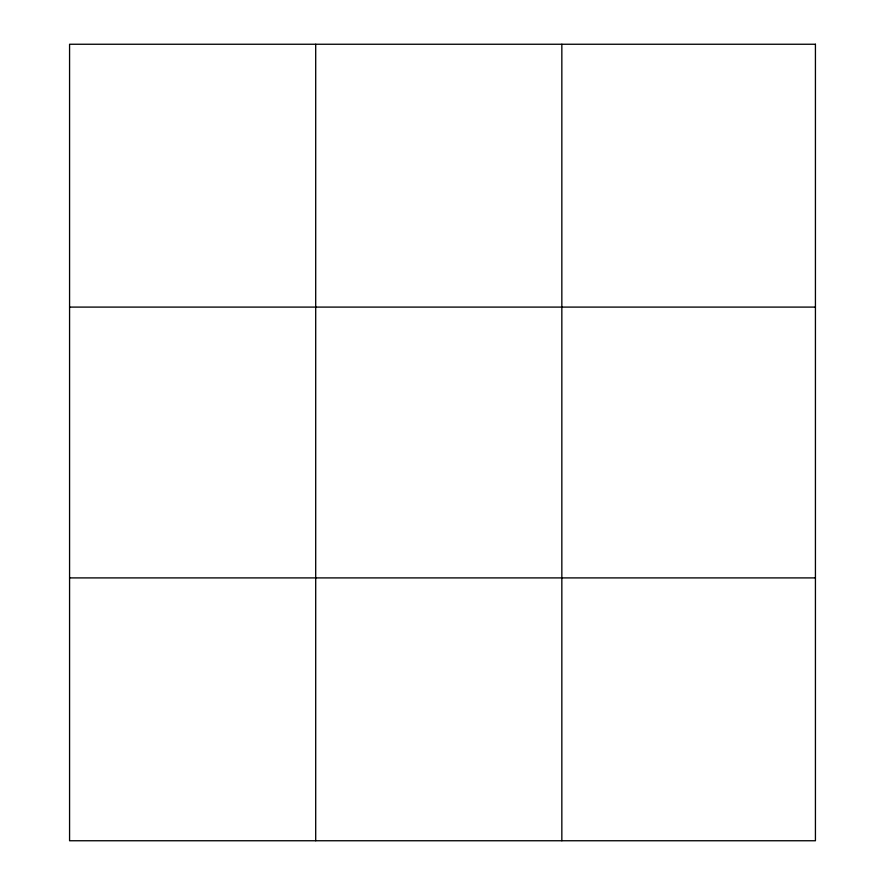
<?xml version="1.0" encoding="UTF-8"?>
<svg xmlns="http://www.w3.org/2000/svg" width="885" height="885" viewBox="0 0 885 885"><rect width="100%" height="100%" fill="white"/><g stroke="black" fill="none" stroke-linecap="round" stroke-linejoin="round"><path stroke-width="1.33" d="M315.702 44.25L315.702 840.75M561.842 44.25L561.842 840.75M69.572 307.095L815.428 307.095M69.572 577.905L815.428 577.905M815.428 44.25L815.428 840.75L69.572 840.75L69.572 44.25L815.428 44.25"/></g></svg>
